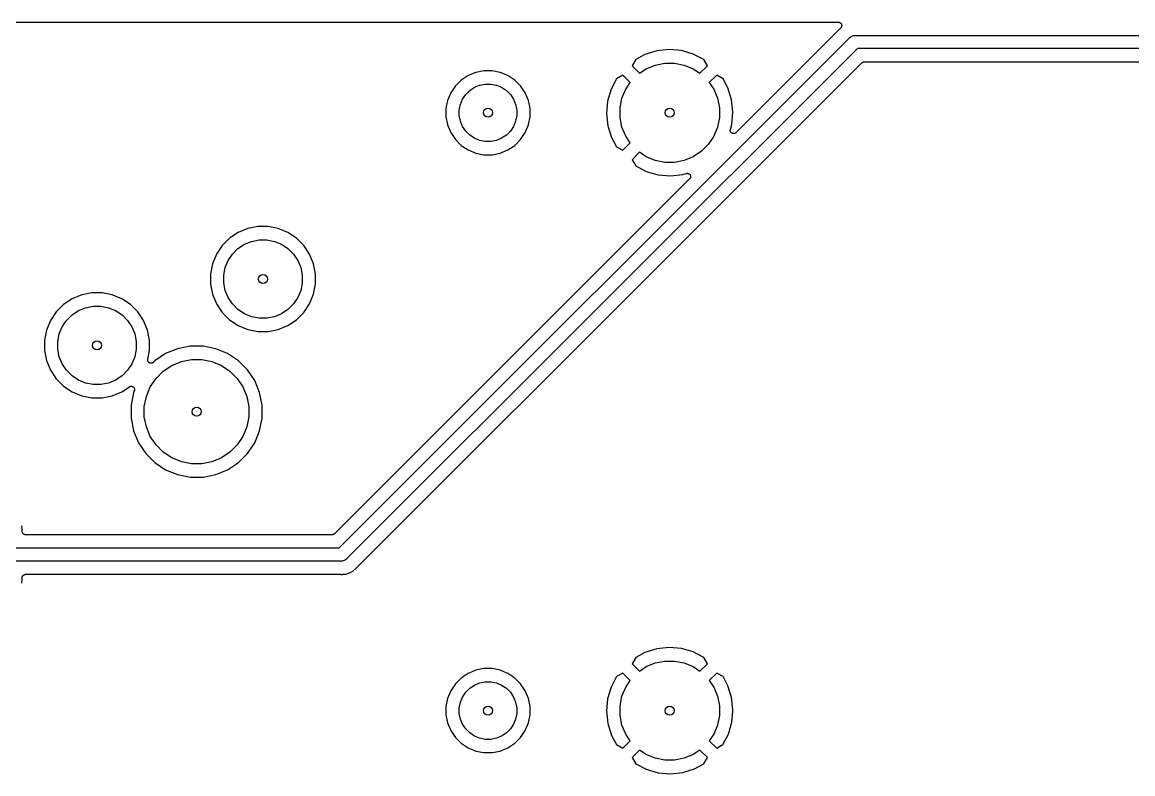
# Model space of a CAD drawing. Extents: x 1.5 to 15, y -8.3 to -3.1.
# Drawn here: x 5.263 to 6.936, y -4.233 to -3.1 of the extents above; entities that cross this region are included whole.
import ezdxf

# ---------------------------------------------------------------- set-up
doc = ezdxf.new("R2010")
doc.units = 0
doc.header["$MEASUREMENT"] = 0
doc.layers.add('BLACK', color=7, linetype='CONTINUOUS')

msp = doc.modelspace()

# ---------------------------------------------------------------- linework, layer by layer
at = {"layer": 'BLACK', "linetype": 'CONTINUOUS'}
for p, q in [((1.50728, -3.10002), (6.49236, -3.10002)), ((6.49463, -3.11003), (6.33808, -3.26658)), ((6.49236, -3.10002), (6.49243, -3.10002)), ((6.49243, -3.10002), (6.49267, -3.10005)), ((6.49267, -3.10005), (6.4929, -3.10005)), ((6.4929, -3.10005), (6.49315, -3.1001)), ((6.49315, -3.1001), (6.4934, -3.10013)), ((6.4934, -3.10013), (6.49363, -3.1002)), ((6.49363, -3.1002), (6.49386, -3.10025)), ((6.49386, -3.10025), (6.49409, -3.10035)), ((6.49409, -3.10035), (6.49433, -3.10042)), ((6.49433, -3.10042), (6.49454, -3.10054)), ((6.49454, -3.10054), (6.49476, -3.10063)), ((6.49476, -3.10987), (6.49463, -3.11003)), ((6.49476, -3.10063), (6.49497, -3.10077)), ((6.49492, -3.10972), (6.49476, -3.10987)), ((6.49496, -3.10967), (6.49492, -3.10972)), ((6.49581, -3.10863), (6.49496, -3.10967)), ((6.49497, -3.10077), (6.49519, -3.10089)), ((6.49519, -3.10089), (6.49537, -3.10105)), ((6.49537, -3.10105), (6.49556, -3.10118)), ((6.49556, -3.10118), (6.49574, -3.10136)), ((6.49574, -3.10136), (6.49593, -3.10152)), ((6.49589, -3.10857), (6.49581, -3.10863)), ((6.49605, -3.10837), (6.49589, -3.10857)), ((6.49593, -3.10152), (6.49608, -3.10171)), ((6.49622, -3.1082), (6.49605, -3.10837)), ((6.49608, -3.10171), (6.49625, -3.10187)), ((6.49636, -3.108), (6.49622, -3.1082)), ((6.49625, -3.10187), (6.49639, -3.10209)), ((6.49651, -3.10782), (6.49636, -3.108)), ((6.49639, -3.10209), (6.49655, -3.10228)), ((6.49663, -3.10759), (6.49651, -3.10782)), ((6.49655, -3.10228), (6.49666, -3.10249)), ((6.49677, -3.10738), (6.49663, -3.10759)), ((6.49666, -3.10249), (6.49679, -3.10269)), ((6.49686, -3.10717), (6.49677, -3.10738)), ((6.49679, -3.10269), (6.49688, -3.10292)), ((6.49697, -3.10696), (6.49686, -3.10717)), ((6.49688, -3.10292), (6.497, -3.10315)), ((6.49705, -3.10672), (6.49697, -3.10696)), ((6.497, -3.10315), (6.49707, -3.10337)), ((6.49714, -3.10648), (6.49705, -3.10672)), ((6.49707, -3.10337), (6.49715, -3.10359)), ((6.49719, -3.10625), (6.49714, -3.10648)), ((6.49715, -3.10359), (6.4972, -3.10384)), ((6.49726, -3.10603), (6.49719, -3.10625)), ((6.4972, -3.10384), (6.49727, -3.10408)), ((6.49729, -3.10577), (6.49726, -3.10603)), ((6.49727, -3.10408), (6.4973, -3.10432)), ((6.49734, -3.10553), (6.49729, -3.10577)), ((6.4973, -3.10432), (6.49734, -3.10455)), ((6.49734, -3.10455), (6.49734, -3.1048)), ((6.49734, -3.1048), (6.49736, -3.10505)), ((6.49736, -3.10505), (6.49734, -3.10529)), ((6.49734, -3.10529), (6.49734, -3.10553)), ((5.74023, -3.89272), (6.50964, -3.1233)), ((6.50964, -3.1233), (6.50995, -3.12293)), ((6.50995, -3.12293), (6.51145, -3.1217)), ((6.51145, -3.1217), (6.51316, -3.12078)), ((6.51316, -3.12078), (6.5134, -3.12071)), ((6.5134, -3.12071), (6.51501, -3.12022)), ((6.51501, -3.12022), (6.51694, -3.12003)), ((6.51694, -3.12003), (6.51743, -3.12008)), ((6.51743, -3.12008), (12.5717, -3.12008)), ((6.52102, -3.13976), (5.75161, -3.90918)), ((6.21875, -3.14329), (6.20091, -3.14891)), ((6.23731, -3.14126), (6.21875, -3.14329)), ((6.25591, -3.14289), (6.23731, -3.14126)), ((6.27384, -3.14812), (6.25591, -3.14289)), ((12.5681, -3.13976), (6.52102, -3.13976)), ((6.18712, -3.15628), (6.18169, -3.16575)), ((6.20091, -3.14891), (6.18712, -3.15628)), ((6.2165, -3.16459), (6.23095, -3.16171)), ((6.23095, -3.16171), (6.24569, -3.16171)), ((6.24569, -3.16171), (6.26014, -3.16459)), ((6.28954, -3.1563), (6.27384, -3.14812)), ((6.29495, -3.16575), (6.28954, -3.1563)), ((6.45502, -3.23404), (6.52784, -3.16123)), ((6.52784, -3.16123), (6.52785, -3.16122)), ((6.52785, -3.16122), (6.52789, -3.16118)), ((6.52785, -3.16122), (6.52785, -3.16122)), ((6.52785, -3.16122), (6.52785, -3.16122)), ((6.52789, -3.16118), (6.52825, -3.16089)), ((6.52825, -3.16089), (6.52861, -3.1606)), ((6.52861, -3.1606), (6.52863, -3.16059)), ((6.52863, -3.16059), (6.52865, -3.16057)), ((6.52865, -3.16057), (6.52906, -3.16036)), ((6.52906, -3.16036), (6.52947, -3.16014)), ((6.52947, -3.16014), (6.52949, -3.16013)), ((6.52949, -3.16013), (6.52952, -3.16012)), ((6.52952, -3.16012), (6.52996, -3.15999)), ((6.52996, -3.15999), (6.5304, -3.15986)), ((6.5304, -3.15986), (6.53043, -3.15986)), ((6.53043, -3.15986), (6.53045, -3.15985)), ((6.53045, -3.15985), (6.53091, -3.15981)), ((6.53091, -3.15981), (6.53137, -3.15976)), ((6.53137, -3.15976), (10.1083, -3.15976)), ((5.9461, -3.17564), (5.93458, -3.18041)), ((5.95833, -3.17321), (5.9461, -3.17564)), ((5.9708, -3.17321), (5.95833, -3.17321)), ((5.98303, -3.17564), (5.9708, -3.17321)), ((5.99455, -3.18041), (5.98303, -3.17564)), ((6.18169, -3.16575), (6.19287, -3.17692)), ((6.19287, -3.17692), (6.20289, -3.17023)), ((6.20289, -3.17023), (6.2165, -3.16459)), ((6.26014, -3.16459), (6.27375, -3.17023)), ((6.27375, -3.17023), (6.28377, -3.17692)), ((6.28377, -3.17692), (6.29495, -3.16575)), ((5.92421, -3.18734), (5.91539, -3.19616)), ((5.93458, -3.18041), (5.92421, -3.18734)), ((5.94405, -3.19814), (5.95193, -3.19487)), ((5.95193, -3.19487), (5.9603, -3.19321)), ((5.9603, -3.19321), (5.96883, -3.19321)), ((5.96883, -3.19321), (5.9772, -3.19487)), ((5.9772, -3.19487), (5.98508, -3.19814)), ((6.00492, -3.18734), (5.99455, -3.18041)), ((6.01374, -3.19616), (6.00492, -3.18734)), ((6.15811, -3.1853), (6.14993, -3.201)), ((6.16755, -3.17989), (6.15811, -3.1853)), ((6.17873, -3.19106), (6.16755, -3.17989)), ((6.17203, -3.20108), (6.17873, -3.19106)), ((6.30909, -3.17989), (6.29791, -3.19106)), ((6.29791, -3.19106), (6.30461, -3.20108)), ((6.31856, -3.18531), (6.30909, -3.17989)), ((6.32593, -3.1991), (6.31856, -3.18531)), ((5.90846, -3.20653), (5.90369, -3.21805)), ((5.91539, -3.19616), (5.90846, -3.20653)), ((5.92619, -3.216), (5.93093, -3.20891)), ((5.93093, -3.20891), (5.93696, -3.20288)), ((5.93696, -3.20288), (5.94405, -3.19814)), ((5.98508, -3.19814), (5.99217, -3.20288)), ((5.99217, -3.20288), (5.99821, -3.20891)), ((5.99821, -3.20891), (6.00295, -3.216)), ((6.02067, -3.20653), (6.01374, -3.19616)), ((6.02544, -3.21805), (6.02067, -3.20653)), ((6.14993, -3.201), (6.1447, -3.21892)), ((6.16639, -3.2147), (6.17203, -3.20108)), ((6.30461, -3.20108), (6.31025, -3.2147)), ((6.33155, -3.21694), (6.32593, -3.1991)), ((5.90369, -3.21805), (5.90126, -3.23028)), ((5.92126, -3.23225), (5.92292, -3.22388)), ((5.92292, -3.22388), (5.92619, -3.216)), ((6.00295, -3.216), (6.00621, -3.22388)), ((6.00621, -3.22388), (6.00787, -3.23225)), ((6.02787, -3.23028), (6.02544, -3.21805)), ((6.1447, -3.21892), (6.14306, -3.23753)), ((6.16352, -3.22915), (6.16639, -3.2147)), ((6.31025, -3.2147), (6.31312, -3.22915)), ((6.33358, -3.23551), (6.33155, -3.21694)), ((5.90126, -3.23028), (5.90126, -3.24275)), ((5.90126, -3.24275), (5.90369, -3.25498)), ((5.92126, -3.24078), (5.92126, -3.23225)), ((5.92292, -3.24915), (5.92126, -3.24078)), ((6.00787, -3.24078), (6.00621, -3.24915)), ((6.00787, -3.23225), (6.00787, -3.24078)), ((6.02544, -3.25498), (6.02787, -3.24275)), ((6.02787, -3.24275), (6.02787, -3.23028)), ((6.14306, -3.23753), (6.14509, -3.25609)), ((6.16352, -3.24388), (6.16352, -3.22915)), ((6.16639, -3.25833), (6.16352, -3.24388)), ((6.31312, -3.24388), (6.31025, -3.25833)), ((6.31312, -3.22915), (6.31312, -3.24388)), ((6.33194, -3.25411), (6.33358, -3.23551)), ((6.38615, -3.30292), (6.45502, -3.23404)), ((6.45502, -3.23404), (6.45502, -3.23404)), ((5.90369, -3.25498), (5.90846, -3.2665)), ((5.92619, -3.25703), (5.92292, -3.24915)), ((5.93093, -3.26412), (5.92619, -3.25703)), ((6.00295, -3.25703), (5.99821, -3.26412)), ((6.00621, -3.24915), (6.00295, -3.25703)), ((6.02067, -3.2665), (6.02544, -3.25498)), ((6.14509, -3.25609), (6.15071, -3.27393)), ((6.17203, -3.27195), (6.16639, -3.25833)), ((6.31025, -3.25833), (6.30461, -3.27195)), ((6.32962, -3.26233), (6.32964, -3.26206)), ((6.32964, -3.26206), (6.32971, -3.26185)), ((6.32971, -3.26185), (6.32974, -3.26164)), ((6.32974, -3.26164), (6.33194, -3.25411)), ((5.90846, -3.2665), (5.91539, -3.27687)), ((5.91539, -3.27687), (5.92421, -3.28569)), ((5.93696, -3.27015), (5.93093, -3.26412)), ((5.94405, -3.27489), (5.93696, -3.27015)), ((5.95193, -3.27816), (5.94405, -3.27489)), ((5.9603, -3.27982), (5.95193, -3.27816)), ((5.9772, -3.27816), (5.96883, -3.27982)), ((5.98508, -3.27489), (5.9772, -3.27816)), ((5.99217, -3.27015), (5.98508, -3.27489)), ((5.99821, -3.26412), (5.99217, -3.27015)), ((6.00492, -3.28569), (6.01374, -3.27687)), ((6.01374, -3.27687), (6.02067, -3.2665)), ((6.15071, -3.27393), (6.15808, -3.28772)), ((6.17873, -3.28197), (6.17203, -3.27195)), ((6.30461, -3.27195), (6.29642, -3.2842)), ((6.32954, -3.26303), (6.32957, -3.26282)), ((6.32957, -3.2633), (6.32954, -3.26303)), ((6.32956, -3.2626), (6.32962, -3.26233)), ((6.32957, -3.26282), (6.32956, -3.2626)), ((6.32957, -3.26358), (6.32957, -3.2633)), ((6.32962, -3.26379), (6.32957, -3.26358)), ((6.32964, -3.264), (6.32962, -3.26379)), ((6.32972, -3.26426), (6.32964, -3.264)), ((6.32977, -3.26453), (6.32972, -3.26426)), ((6.32985, -3.26473), (6.32977, -3.26453)), ((6.32992, -3.26493), (6.32985, -3.26473)), ((6.33004, -3.26518), (6.32992, -3.26493)), ((6.33015, -3.26543), (6.33004, -3.26518)), ((6.33027, -3.26561), (6.33015, -3.26543)), ((6.33037, -3.2658), (6.33027, -3.26561)), ((6.33054, -3.26601), (6.33037, -3.2658)), ((6.3307, -3.26624), (6.33054, -3.26601)), ((6.33085, -3.26639), (6.3307, -3.26624)), ((6.33098, -3.26656), (6.33085, -3.26639)), ((6.3312, -3.26673), (6.33098, -3.26656)), ((6.33139, -3.26693), (6.3312, -3.26673)), ((6.33157, -3.26704), (6.33139, -3.26693)), ((6.33173, -3.26718), (6.33157, -3.26704)), ((6.33198, -3.26731), (6.33173, -3.26718)), ((6.33221, -3.26746), (6.33198, -3.26731)), ((6.3324, -3.26755), (6.33221, -3.26746)), ((6.33259, -3.26765), (6.3324, -3.26755)), ((6.33285, -3.26773), (6.33259, -3.26765)), ((6.33311, -3.26783), (6.33285, -3.26773)), ((6.33332, -3.26788), (6.33311, -3.26783)), ((6.33352, -3.26794), (6.33332, -3.26788)), ((6.3338, -3.26797), (6.33352, -3.26794)), ((6.33407, -3.26802), (6.3338, -3.26797)), ((6.33428, -3.26802), (6.33407, -3.26802)), ((6.33449, -3.26804), (6.33428, -3.26802)), ((6.33477, -3.26802), (6.33449, -3.26804)), ((6.33504, -3.26802), (6.33477, -3.26802)), ((6.33525, -3.26798), (6.33504, -3.26802)), ((6.33546, -3.26796), (6.33525, -3.26798)), ((6.33573, -3.26788), (6.33546, -3.26796)), ((6.336, -3.26783), (6.33573, -3.26788)), ((6.3362, -3.26775), (6.336, -3.26783)), ((6.3364, -3.26769), (6.3362, -3.26775)), ((6.33665, -3.26756), (6.3364, -3.26769)), ((6.3369, -3.26745), (6.33665, -3.26756)), ((6.33708, -3.26734), (6.3369, -3.26745)), ((6.33727, -3.26724), (6.33708, -3.26734)), ((6.33748, -3.26707), (6.33727, -3.26724)), ((6.33771, -3.26691), (6.33748, -3.26707)), ((6.33786, -3.26676), (6.33771, -3.26691)), ((6.33803, -3.26663), (6.33786, -3.26676)), ((6.33808, -3.26658), (6.33803, -3.26663)), ((5.92421, -3.28569), (5.93458, -3.29262)), ((5.93458, -3.29262), (5.9461, -3.29739)), ((5.96883, -3.27982), (5.9603, -3.27982)), ((5.98303, -3.29739), (5.99455, -3.29262)), ((5.99455, -3.29262), (6.00492, -3.28569)), ((6.15808, -3.28772), (6.16755, -3.29314)), ((6.16755, -3.29314), (6.17873, -3.28197)), ((6.286, -3.29462), (6.27375, -3.30281)), ((6.29642, -3.2842), (6.286, -3.29462)), ((5.9461, -3.29739), (5.95833, -3.29982)), ((5.95833, -3.29982), (5.9708, -3.29982)), ((5.9708, -3.29982), (5.98303, -3.29739)), ((6.19287, -3.29611), (6.18169, -3.30728)), ((6.18169, -3.30728), (6.1871, -3.31673)), ((6.20289, -3.30281), (6.19287, -3.29611)), ((6.2165, -3.30844), (6.20289, -3.30281)), ((6.23095, -3.31132), (6.2165, -3.30844)), ((6.24569, -3.31132), (6.23095, -3.31132)), ((6.26014, -3.30844), (6.24569, -3.31132)), ((6.27375, -3.30281), (6.26014, -3.30844)), ((6.28203, -3.40703), (6.38615, -3.30292)), ((6.38615, -3.30292), (6.38615, -3.30292)), ((6.1871, -3.31673), (6.2028, -3.32491)), ((6.2028, -3.32491), (6.22073, -3.33014)), ((6.25789, -3.32974), (6.26326, -3.32805)), ((6.26326, -3.32805), (6.26333, -3.32803)), ((6.26333, -3.32803), (6.26359, -3.32798)), ((6.26359, -3.32798), (6.26385, -3.32791)), ((6.26385, -3.32791), (6.26407, -3.32789)), ((6.26407, -3.32789), (6.26429, -3.32785)), ((6.26429, -3.32785), (6.26455, -3.32785)), ((6.26455, -3.32785), (6.26482, -3.32782)), ((6.26482, -3.32782), (6.26504, -3.32785)), ((6.26504, -3.32785), (6.26526, -3.32785)), ((6.26526, -3.32785), (6.26552, -3.3279)), ((6.26552, -3.3279), (6.26579, -3.32793)), ((6.26579, -3.32793), (6.266, -3.328)), ((6.266, -3.328), (6.26622, -3.32804)), ((6.26622, -3.32804), (6.26647, -3.32814)), ((6.26647, -3.32814), (6.26672, -3.32822)), ((6.26672, -3.32822), (6.26692, -3.32833)), ((6.26692, -3.32833), (6.26712, -3.32841)), ((6.26712, -3.32841), (6.26734, -3.32856)), ((6.26734, -3.32856), (6.26758, -3.32869)), ((6.26758, -3.32869), (6.26775, -3.32883)), ((6.26775, -3.32883), (6.26793, -3.32895)), ((6.26793, -3.32895), (6.26812, -3.32914)), ((6.2683, -3.33636), (5.73341, -3.87125)), ((6.22073, -3.33014), (6.23933, -3.33177)), ((6.23933, -3.33177), (6.25789, -3.32974)), ((6.26812, -3.32914), (6.26833, -3.32931)), ((6.26847, -3.33615), (6.2683, -3.33636)), ((6.26833, -3.32931), (6.26847, -3.32949)), ((6.26847, -3.32949), (6.26863, -3.32964)), ((6.26866, -3.33596), (6.26847, -3.33615)), ((6.26863, -3.32964), (6.26877, -3.32986)), ((6.26878, -3.33578), (6.26866, -3.33596)), ((6.26877, -3.32986), (6.26894, -3.33007)), ((6.26892, -3.3356), (6.26878, -3.33578)), ((6.26905, -3.33537), (6.26892, -3.3356)), ((6.26894, -3.33007), (6.26904, -3.33027)), ((6.26904, -3.33027), (6.26917, -3.33045)), ((6.26919, -3.33515), (6.26905, -3.33537)), ((6.26917, -3.33045), (6.26927, -3.3307)), ((6.26928, -3.33494), (6.26919, -3.33515)), ((6.26927, -3.3307), (6.2694, -3.33093)), ((6.26938, -3.33474), (6.26928, -3.33494)), ((6.26946, -3.33449), (6.26938, -3.33474)), ((6.2694, -3.33093), (6.26946, -3.33115)), ((6.26946, -3.33115), (6.26955, -3.33135)), ((6.26956, -3.33424), (6.26946, -3.33449)), ((6.26955, -3.33135), (6.2696, -3.33161)), ((6.2696, -3.33403), (6.26956, -3.33424)), ((6.2696, -3.33161), (6.26967, -3.33187)), ((6.26967, -3.33381), (6.2696, -3.33403)), ((6.26967, -3.33187), (6.2697, -3.33209)), ((6.26969, -3.33355), (6.26967, -3.33381)), ((6.26974, -3.33329), (6.26969, -3.33355)), ((6.2697, -3.33209), (6.26974, -3.33231)), ((6.26974, -3.33231), (6.26974, -3.33258)), ((6.26974, -3.33258), (6.26977, -3.33284)), ((6.26977, -3.33284), (6.26974, -3.33306)), ((6.26974, -3.33306), (6.26974, -3.33329)), ((5.60253, -3.41119), (5.58814, -3.41715)), ((5.6178, -3.40815), (5.60253, -3.41119)), ((5.63338, -3.40815), (5.6178, -3.40815)), ((5.64865, -3.41119), (5.63338, -3.40815)), ((5.66304, -3.41715), (5.64865, -3.41119)), ((6.16091, -3.52816), (6.28203, -3.40703)), ((5.5752, -3.4258), (5.56418, -3.43681)), ((5.58814, -3.41715), (5.5752, -3.4258)), ((5.60836, -3.43042), (5.61977, -3.42815)), ((5.61977, -3.42815), (5.63141, -3.42815)), ((5.63141, -3.42815), (5.64282, -3.43042)), ((5.67599, -3.4258), (5.66304, -3.41715)), ((5.687, -3.43681), (5.67599, -3.4258)), ((5.56418, -3.43681), (5.55553, -3.44976)), ((5.57972, -3.44956), (5.58795, -3.44133)), ((5.58795, -3.44133), (5.59762, -3.43487)), ((5.59762, -3.43487), (5.60836, -3.43042)), ((5.64282, -3.43042), (5.65356, -3.43487)), ((5.65356, -3.43487), (5.66324, -3.44133)), ((5.66324, -3.44133), (5.67146, -3.44956)), ((5.69565, -3.44976), (5.687, -3.43681)), ((5.55553, -3.44976), (5.54957, -3.46415)), ((5.5688, -3.46998), (5.57326, -3.45923)), ((5.57326, -3.45923), (5.57972, -3.44956)), ((5.67146, -3.44956), (5.67792, -3.45923)), ((5.67792, -3.45923), (5.68238, -3.46998)), ((5.70161, -3.46415), (5.69565, -3.44976)), ((5.54957, -3.46415), (5.54654, -3.47942)), ((5.54654, -3.47942), (5.54654, -3.49499)), ((5.56654, -3.48139), (5.5688, -3.46998)), ((5.68238, -3.46998), (5.68465, -3.48139)), ((5.70465, -3.47942), (5.70161, -3.46415)), ((5.70465, -3.49499), (5.70465, -3.47942)), ((5.54654, -3.49499), (5.54957, -3.51026)), ((5.56654, -3.49302), (5.56654, -3.48139)), ((5.5688, -3.50443), (5.56654, -3.49302)), ((5.68465, -3.49302), (5.68238, -3.50443)), ((5.68465, -3.48139), (5.68465, -3.49302)), ((5.70161, -3.51026), (5.70465, -3.49499)), ((5.35253, -3.51119), (5.33814, -3.51715)), ((5.3678, -3.50815), (5.35253, -3.51119)), ((5.38338, -3.50815), (5.3678, -3.50815)), ((5.39865, -3.51119), (5.38338, -3.50815)), ((5.41304, -3.51715), (5.39865, -3.51119)), ((5.54957, -3.51026), (5.55553, -3.52465)), ((5.57326, -3.51518), (5.5688, -3.50443)), ((5.68238, -3.50443), (5.67792, -3.51518)), ((5.69565, -3.52465), (5.70161, -3.51026)), ((5.3252, -3.5258), (5.31418, -3.53681)), ((5.33814, -3.51715), (5.3252, -3.5258)), ((5.35836, -3.53042), (5.36977, -3.52815)), ((5.36977, -3.52815), (5.38141, -3.52815)), ((5.38141, -3.52815), (5.39282, -3.53042)), ((5.42599, -3.5258), (5.41304, -3.51715)), ((5.437, -3.53681), (5.42599, -3.5258)), ((5.55553, -3.52465), (5.56418, -3.5376)), ((5.57972, -3.52485), (5.57326, -3.51518)), ((5.58795, -3.53308), (5.57972, -3.52485)), ((5.67146, -3.52485), (5.66324, -3.53308)), ((5.67792, -3.51518), (5.67146, -3.52485)), ((5.687, -3.5376), (5.69565, -3.52465)), ((6.13095, -3.55812), (6.16091, -3.52816)), ((6.16091, -3.52816), (6.16091, -3.52816)), ((5.31418, -3.53681), (5.30553, -3.54976)), ((5.32972, -3.54956), (5.33795, -3.54133)), ((5.33795, -3.54133), (5.34762, -3.53487)), ((5.34762, -3.53487), (5.35836, -3.53042)), ((5.39282, -3.53042), (5.40356, -3.53487)), ((5.40356, -3.53487), (5.41324, -3.54133)), ((5.41324, -3.54133), (5.42146, -3.54956)), ((5.44565, -3.54976), (5.437, -3.53681)), ((5.56418, -3.5376), (5.5752, -3.54861)), ((5.59762, -3.53954), (5.58795, -3.53308)), ((5.60836, -3.54399), (5.59762, -3.53954)), ((5.61977, -3.54626), (5.60836, -3.54399)), ((5.63141, -3.54626), (5.61977, -3.54626)), ((5.64282, -3.54399), (5.63141, -3.54626)), ((5.65356, -3.53954), (5.64282, -3.54399)), ((5.66324, -3.53308), (5.65356, -3.53954)), ((5.67599, -3.54861), (5.687, -3.5376)), ((5.30553, -3.54976), (5.29957, -3.56415)), ((5.3188, -3.56998), (5.32326, -3.55923)), ((5.32326, -3.55923), (5.32972, -3.54956)), ((5.42146, -3.54956), (5.42792, -3.55923)), ((5.42792, -3.55923), (5.43238, -3.56998)), ((5.45161, -3.56415), (5.44565, -3.54976)), ((5.5752, -3.54861), (5.58814, -3.55726)), ((5.58814, -3.55726), (5.60253, -3.56322)), ((5.60253, -3.56322), (5.6178, -3.56626)), ((5.63338, -3.56626), (5.64865, -3.56322)), ((5.64865, -3.56322), (5.66304, -3.55726)), ((5.66304, -3.55726), (5.67599, -3.54861)), ((6.02091, -3.66816), (6.13095, -3.55812)), ((6.13095, -3.55812), (6.13095, -3.55812)), ((5.29957, -3.56415), (5.29654, -3.57942)), ((5.29654, -3.57942), (5.29654, -3.59499)), ((5.31654, -3.58139), (5.3188, -3.56998)), ((5.43238, -3.56998), (5.43465, -3.58139)), ((5.45465, -3.57942), (5.45161, -3.56415)), ((5.45465, -3.59499), (5.45465, -3.57942)), ((5.6178, -3.56626), (5.63338, -3.56626)), ((5.29654, -3.59499), (5.29957, -3.61026)), ((5.31654, -3.59302), (5.31654, -3.58139)), ((5.3188, -3.60443), (5.31654, -3.59302)), ((5.43465, -3.59302), (5.43238, -3.60443)), ((5.43465, -3.58139), (5.43465, -3.59302)), ((5.45202, -3.60818), (5.45465, -3.59499)), ((5.49679, -3.59226), (5.47882, -3.5997)), ((5.51587, -3.58846), (5.49679, -3.59226)), ((5.53532, -3.58846), (5.51587, -3.58846)), ((5.55439, -3.59226), (5.53532, -3.58846)), ((5.57236, -3.5997), (5.55439, -3.59226)), ((5.29957, -3.61026), (5.30553, -3.62465)), ((5.32326, -3.61518), (5.3188, -3.60443)), ((5.43238, -3.60443), (5.42792, -3.61518)), ((5.45193, -3.60914), (5.45197, -3.60866)), ((5.45193, -3.60915), (5.45193, -3.60914)), ((5.45197, -3.60963), (5.45193, -3.60915)), ((5.45193, -3.60915), (5.45193, -3.60915)), ((5.45197, -3.60866), (5.45202, -3.60818)), ((5.45202, -3.61011), (5.45197, -3.60963)), ((5.45202, -3.61012), (5.45202, -3.61011)), ((5.45202, -3.61013), (5.45202, -3.61012)), ((5.45216, -3.61059), (5.45202, -3.61013)), ((5.4523, -3.61105), (5.45216, -3.61059)), ((5.4523, -3.61106), (5.4523, -3.61105)), ((5.4523, -3.61105), (5.4523, -3.61105)), ((5.45253, -3.61149), (5.4523, -3.61106)), ((5.45275, -3.61191), (5.45253, -3.61149)), ((5.45276, -3.61192), (5.45275, -3.61191)), ((5.45306, -3.61229), (5.45276, -3.61192)), ((5.45276, -3.61192), (5.45276, -3.61192)), ((5.45337, -3.61267), (5.45306, -3.61229)), ((5.45337, -3.61268), (5.45337, -3.61267)), ((5.45337, -3.61267), (5.45337, -3.61267)), ((5.45374, -3.61298), (5.45337, -3.61268)), ((5.45411, -3.61329), (5.45374, -3.61298)), ((5.45412, -3.6133), (5.45411, -3.61329)), ((5.45413, -3.6133), (5.45412, -3.6133)), ((5.45455, -3.61353), (5.45413, -3.6133)), ((5.45965, -3.61335), (5.45923, -3.61357)), ((5.45966, -3.61335), (5.45965, -3.61335)), ((5.45965, -3.61335), (5.45965, -3.61335)), ((5.46003, -3.61304), (5.45966, -3.61335)), ((5.46041, -3.61274), (5.46003, -3.61304)), ((5.46042, -3.61273), (5.46041, -3.61274)), ((5.46046, -3.61269), (5.46042, -3.61273)), ((5.46042, -3.61273), (5.46042, -3.61273)), ((5.46042, -3.61273), (5.46042, -3.61273)), ((5.46265, -3.61051), (5.46046, -3.61269)), ((5.47882, -3.5997), (5.46265, -3.61051)), ((5.48829, -3.61743), (5.50262, -3.61149)), ((5.50262, -3.61149), (5.51784, -3.60846)), ((5.51784, -3.60846), (5.53335, -3.60846)), ((5.53335, -3.60846), (5.54856, -3.61149)), ((5.54856, -3.61149), (5.56289, -3.61743)), ((5.58853, -3.61051), (5.57236, -3.5997)), ((5.60229, -3.62426), (5.58853, -3.61051)), ((5.30553, -3.62465), (5.31418, -3.6376)), ((5.32972, -3.62485), (5.32326, -3.61518)), ((5.33795, -3.63308), (5.32972, -3.62485)), ((5.42146, -3.62485), (5.41324, -3.63308)), ((5.42792, -3.61518), (5.42146, -3.62485)), ((5.45497, -3.61376), (5.45455, -3.61353)), ((5.45498, -3.61376), (5.45497, -3.61376)), ((5.45498, -3.61377), (5.45498, -3.61376)), ((5.45545, -3.61391), (5.45498, -3.61377)), ((5.4559, -3.61405), (5.45545, -3.61391)), ((5.45591, -3.61405), (5.4559, -3.61405)), ((5.45592, -3.61406), (5.45591, -3.61405)), ((5.4564, -3.61411), (5.45592, -3.61406)), ((5.45687, -3.61416), (5.4564, -3.61411)), ((5.45688, -3.61416), (5.45687, -3.61416)), ((5.45689, -3.61416), (5.45688, -3.61416)), ((5.45736, -3.61412), (5.45689, -3.61416)), ((5.45785, -3.61407), (5.45736, -3.61412)), ((5.45786, -3.61407), (5.45785, -3.61407)), ((5.45785, -3.61407), (5.45785, -3.61407)), ((5.45832, -3.61394), (5.45786, -3.61407)), ((5.45878, -3.6138), (5.45832, -3.61394)), ((5.45879, -3.6138), (5.45878, -3.6138)), ((5.45923, -3.61357), (5.45879, -3.6138)), ((5.45879, -3.6138), (5.45879, -3.6138)), ((5.46443, -3.63701), (5.4754, -3.62604)), ((5.4754, -3.62604), (5.48829, -3.61743)), ((5.56289, -3.61743), (5.57578, -3.62604)), ((5.57578, -3.62604), (5.58675, -3.63701)), ((5.61309, -3.64043), (5.60229, -3.62426)), ((5.31418, -3.6376), (5.3252, -3.64861)), ((5.34762, -3.63954), (5.33795, -3.63308)), ((5.35836, -3.64399), (5.34762, -3.63954)), ((5.36977, -3.64626), (5.35836, -3.64399)), ((5.38141, -3.64626), (5.36977, -3.64626)), ((5.39282, -3.64399), (5.38141, -3.64626)), ((5.40356, -3.63954), (5.39282, -3.64399)), ((5.41324, -3.63308), (5.40356, -3.63954)), ((5.45581, -3.64991), (5.46443, -3.63701)), ((5.58675, -3.63701), (5.59537, -3.64991)), ((5.62054, -3.6584), (5.61309, -3.64043)), ((5.3252, -3.64861), (5.33814, -3.65726)), ((5.33814, -3.65726), (5.35253, -3.66322)), ((5.35253, -3.66322), (5.3678, -3.66626)), ((5.38338, -3.66626), (5.39865, -3.66322)), ((5.39865, -3.66322), (5.41304, -3.65726)), ((5.41304, -3.65726), (5.42433, -3.64972)), ((5.42433, -3.64972), (5.42438, -3.64968)), ((5.42438, -3.64968), (5.42438, -3.64968)), ((5.42438, -3.64968), (5.42438, -3.64968)), ((5.42438, -3.64968), (5.42439, -3.64968)), ((5.42439, -3.64968), (5.42482, -3.64945)), ((5.42482, -3.64945), (5.42524, -3.64923)), ((5.42524, -3.64923), (5.42525, -3.64923)), ((5.42525, -3.64923), (5.42526, -3.64923)), ((5.42526, -3.64923), (5.42572, -3.6491)), ((5.42572, -3.6491), (5.42618, -3.64896)), ((5.42618, -3.64896), (5.42619, -3.64896)), ((5.42619, -3.64896), (5.42667, -3.64892)), ((5.42619, -3.64896), (5.42619, -3.64896)), ((5.42667, -3.64892), (5.42715, -3.64887)), ((5.43064, -3.6584), (5.42685, -3.67748)), ((5.42715, -3.64887), (5.42716, -3.64887)), ((5.42716, -3.64887), (5.42717, -3.64887)), ((5.42717, -3.64887), (5.42766, -3.64893)), ((5.42766, -3.64893), (5.42812, -3.64898)), ((5.42812, -3.64898), (5.42813, -3.64898)), ((5.42813, -3.64898), (5.42814, -3.64898)), ((5.42814, -3.64898), (5.42861, -3.64913)), ((5.42861, -3.64913), (5.42905, -3.64927)), ((5.42905, -3.64927), (5.42906, -3.64927)), ((5.42906, -3.64927), (5.42907, -3.64927)), ((5.42907, -3.64927), (5.4295, -3.64951)), ((5.4295, -3.64951), (5.42991, -3.64973)), ((5.42991, -3.64973), (5.42992, -3.64974)), ((5.42992, -3.64974), (5.42992, -3.64974)), ((5.42992, -3.64974), (5.4303, -3.65005)), ((5.4303, -3.65005), (5.43066, -3.65036)), ((5.43173, -3.65579), (5.43064, -3.6584)), ((5.43066, -3.65036), (5.43067, -3.65036)), ((5.43067, -3.65036), (5.43067, -3.65037)), ((5.43067, -3.65037), (5.43098, -3.65074)), ((5.43098, -3.65074), (5.43128, -3.65111)), ((5.43128, -3.65111), (5.43128, -3.65112)), ((5.43128, -3.65112), (5.43129, -3.65112)), ((5.43129, -3.65112), (5.43152, -3.65156)), ((5.43152, -3.65156), (5.43174, -3.65198)), ((5.43187, -3.65533), (5.43173, -3.65579)), ((5.43174, -3.65198), (5.43174, -3.65198)), ((5.43174, -3.65198), (5.43174, -3.65199)), ((5.43174, -3.65199), (5.43188, -3.65246)), ((5.43201, -3.65487), (5.43187, -3.65533)), ((5.43188, -3.65246), (5.43202, -3.65291)), ((5.43206, -3.65438), (5.43201, -3.65485)), ((5.43201, -3.65485), (5.43201, -3.65486)), ((5.43201, -3.65486), (5.43201, -3.65487)), ((5.43202, -3.65291), (5.43202, -3.65292)), ((5.43202, -3.65292), (5.43202, -3.65292)), ((5.43202, -3.65292), (5.43206, -3.65342)), ((5.43206, -3.65342), (5.43211, -3.65388)), ((5.43211, -3.65389), (5.43206, -3.65438)), ((5.43211, -3.65388), (5.43211, -3.65389)), ((5.43211, -3.65389), (5.43211, -3.65389)), ((5.44988, -3.66424), (5.45581, -3.64991)), ((5.59537, -3.64991), (5.6013, -3.66424)), ((5.62433, -3.67748), (5.62054, -3.6584)), ((5.3678, -3.66626), (5.38338, -3.66626)), ((5.42685, -3.67748), (5.42685, -3.69693)), ((5.44685, -3.67945), (5.44988, -3.66424)), ((5.44685, -3.69496), (5.44685, -3.67945)), ((5.6013, -3.66424), (5.60433, -3.67945)), ((5.60433, -3.67945), (5.60433, -3.69496)), ((5.62433, -3.69693), (5.62433, -3.67748)), ((5.99095, -3.69812), (6.02091, -3.66816)), ((6.02091, -3.66816), (6.02091, -3.66816)), ((5.42685, -3.69693), (5.43064, -3.71601)), ((5.44988, -3.71017), (5.44685, -3.69496)), ((5.60433, -3.69496), (5.6013, -3.71017)), ((5.62054, -3.71601), (5.62433, -3.69693)), ((5.45581, -3.7245), (5.44988, -3.71017)), ((5.6013, -3.71017), (5.59537, -3.7245)), ((5.76662, -3.92245), (5.99095, -3.69812)), ((5.99095, -3.69812), (5.99095, -3.69812)), ((5.43064, -3.71601), (5.43809, -3.73398)), ((5.46443, -3.7374), (5.45581, -3.7245)), ((5.59537, -3.7245), (5.58675, -3.7374)), ((5.61309, -3.73398), (5.62054, -3.71601)), ((5.43809, -3.73398), (5.44889, -3.75015)), ((5.4754, -3.74837), (5.46443, -3.7374)), ((5.58675, -3.7374), (5.57578, -3.74837)), ((5.60229, -3.75015), (5.61309, -3.73398)), ((5.44889, -3.75015), (5.46265, -3.7639)), ((5.46265, -3.7639), (5.47882, -3.77471)), ((5.48829, -3.75698), (5.4754, -3.74837)), ((5.50262, -3.76292), (5.48829, -3.75698)), ((5.51784, -3.76594), (5.50262, -3.76292)), ((5.54856, -3.76292), (5.53335, -3.76594)), ((5.56289, -3.75698), (5.54856, -3.76292)), ((5.57578, -3.74837), (5.56289, -3.75698)), ((5.57236, -3.77471), (5.58853, -3.7639)), ((5.58853, -3.7639), (5.60229, -3.75015)), ((5.47882, -3.77471), (5.49679, -3.78215)), ((5.53335, -3.76594), (5.51784, -3.76594)), ((5.55439, -3.78215), (5.57236, -3.77471)), ((5.49679, -3.78215), (5.51587, -3.78594)), ((5.51587, -3.78594), (5.53532, -3.78594)), ((5.53532, -3.78594), (5.55439, -3.78215)), ((5.26296, -3.86343), (5.26255, -3.85927)), ((5.26296, -3.86772), (5.26296, -3.86343)), ((5.263, -3.86819), (5.26296, -3.86772)), ((5.26304, -3.86865), (5.263, -3.86819)), ((5.26305, -3.86867), (5.26304, -3.86865)), ((5.26305, -3.86869), (5.26305, -3.86867)), ((5.26319, -3.86914), (5.26305, -3.86869)), ((5.26332, -3.86959), (5.26319, -3.86914)), ((5.26333, -3.86961), (5.26332, -3.86959)), ((5.26333, -3.86962), (5.26333, -3.86961)), ((5.26355, -3.87004), (5.26333, -3.86962)), ((5.26377, -3.87045), (5.26355, -3.87004)), ((5.26378, -3.87047), (5.26377, -3.87045)), ((5.26379, -3.87048), (5.26378, -3.87047)), ((5.26409, -3.87085), (5.26379, -3.87048)), ((5.26438, -3.87121), (5.26409, -3.87085)), ((5.2644, -3.87123), (5.26438, -3.87121)), ((5.26441, -3.87124), (5.2644, -3.87123)), ((5.26477, -3.87154), (5.26441, -3.87124)), ((5.26513, -3.87184), (5.26477, -3.87154)), ((5.26515, -3.87185), (5.26513, -3.87184)), ((5.26516, -3.87186), (5.26515, -3.87185)), ((5.26557, -3.87209), (5.26516, -3.87186)), ((5.26599, -3.87231), (5.26557, -3.87209)), ((5.266, -3.87232), (5.26599, -3.87231)), ((5.26602, -3.87233), (5.266, -3.87232)), ((5.26647, -3.87246), (5.26602, -3.87233)), ((5.26692, -3.87261), (5.26647, -3.87246)), ((5.26693, -3.87261), (5.26692, -3.87261)), ((5.26695, -3.87261), (5.26693, -3.87261)), ((5.26742, -3.87266), (5.26695, -3.87261)), ((5.26789, -3.87272), (5.26742, -3.87266)), ((5.26792, -3.87272), (5.26789, -3.87272)), ((5.26796, -3.87272), (5.26792, -3.87272)), ((5.26792, -3.87272), (5.26792, -3.87272)), ((5.26792, -3.87272), (5.26792, -3.87272)), ((5.72987, -3.87272), (5.26796, -3.87272)), ((5.73033, -3.87267), (5.72987, -3.87272)), ((5.73079, -3.87263), (5.73033, -3.87267)), ((5.73082, -3.87262), (5.73079, -3.87263)), ((5.73084, -3.87262), (5.73082, -3.87262)), ((5.73128, -3.87249), (5.73084, -3.87262)), ((5.73173, -3.87236), (5.73128, -3.87249)), ((5.73175, -3.87235), (5.73173, -3.87236)), ((5.73178, -3.87234), (5.73175, -3.87235)), ((5.73219, -3.87212), (5.73178, -3.87234)), ((5.7326, -3.87191), (5.73219, -3.87212)), ((5.73262, -3.87189), (5.7326, -3.87191)), ((5.73264, -3.87188), (5.73262, -3.87189)), ((5.733, -3.87159), (5.73264, -3.87188)), ((5.73336, -3.8713), (5.733, -3.87159)), ((5.73339, -3.87126), (5.73336, -3.8713)), ((5.7334, -3.87126), (5.73339, -3.87126)), ((5.73341, -3.87125), (5.7334, -3.87126)), ((5.7334, -3.87126), (5.7334, -3.87126)), ((5.24283, -3.89272), (5.74023, -3.89272)), ((5.74382, -3.9124), (5.24283, -3.9124)), ((5.7443, -3.91245), (5.74382, -3.9124)), ((5.7452, -3.91236), (5.7443, -3.91245)), ((5.74623, -3.91226), (5.7452, -3.91236)), ((5.74809, -3.9117), (5.74623, -3.91226)), ((5.7498, -3.91078), (5.74809, -3.9117)), ((5.7513, -3.90955), (5.7498, -3.91078)), ((5.75161, -3.90918), (5.7513, -3.90955)), ((5.75015, -3.93197), (5.75578, -3.93026)), ((5.75578, -3.93026), (5.76096, -3.92749)), ((5.76096, -3.92749), (5.76551, -3.92376)), ((5.76551, -3.92376), (5.76629, -3.92281)), ((5.76629, -3.92281), (5.76633, -3.92276)), ((5.76633, -3.92276), (5.76648, -3.92261)), ((5.76648, -3.92261), (5.76662, -3.92245)), ((5.26255, -3.94585), (5.26296, -3.94168)), ((5.26296, -3.93733), (5.26301, -3.93686)), ((5.26296, -3.93737), (5.26296, -3.93733)), ((5.26296, -3.9374), (5.26296, -3.93737)), ((5.26296, -3.93737), (5.26296, -3.93737)), ((5.26296, -3.93737), (5.26296, -3.93737)), ((5.26296, -3.94168), (5.26296, -3.9374)), ((5.26301, -3.93686), (5.26306, -3.9364)), ((5.26306, -3.93636), (5.26321, -3.93591)), ((5.26306, -3.93638), (5.26306, -3.93636)), ((5.26306, -3.9364), (5.26306, -3.93638)), ((5.26321, -3.93591), (5.26335, -3.93546)), ((5.26335, -3.93545), (5.26336, -3.93543)), ((5.26335, -3.93546), (5.26335, -3.93545)), ((5.26336, -3.93543), (5.26359, -3.93502)), ((5.26359, -3.93502), (5.26381, -3.93461)), ((5.26381, -3.93461), (5.26382, -3.93459)), ((5.26382, -3.93459), (5.26383, -3.93458)), ((5.26383, -3.93458), (5.26413, -3.93422)), ((5.26413, -3.93422), (5.26443, -3.93385)), ((5.26443, -3.93385), (5.26445, -3.93384)), ((5.26445, -3.93384), (5.26446, -3.93383)), ((5.26446, -3.93383), (5.26482, -3.93353)), ((5.26482, -3.93353), (5.26519, -3.93324)), ((5.26519, -3.93324), (5.2652, -3.93323)), ((5.2652, -3.93323), (5.26522, -3.93322)), ((5.26522, -3.93322), (5.26563, -3.933)), ((5.26563, -3.933), (5.26605, -3.93278)), ((5.26605, -3.93278), (5.26607, -3.93277)), ((5.26607, -3.93277), (5.26608, -3.93277)), ((5.26608, -3.93277), (5.26653, -3.93263)), ((5.26653, -3.93263), (5.26698, -3.9325)), ((5.26698, -3.9325), (5.267, -3.9325)), ((5.267, -3.9325), (5.26702, -3.93249)), ((5.26702, -3.93249), (5.26749, -3.93245)), ((5.26749, -3.93245), (5.26796, -3.9324)), ((5.26796, -3.9324), (5.74259, -3.9324)), ((5.74259, -3.9324), (5.74266, -3.9324)), ((5.74266, -3.9324), (5.74287, -3.93243)), ((5.74287, -3.93243), (5.74308, -3.93243)), ((5.74308, -3.93243), (5.7443, -3.93255)), ((5.7443, -3.93255), (5.74553, -3.93243)), ((5.74553, -3.93243), (5.74554, -3.93242)), ((5.74554, -3.93242), (5.75015, -3.93197)), ((6.21875, -4.04466), (6.20091, -4.05028)), ((6.23731, -4.04264), (6.21875, -4.04466)), ((6.25591, -4.04427), (6.23731, -4.04264)), ((6.27384, -4.0495), (6.25591, -4.04427)), ((6.18712, -4.05765), (6.18169, -4.06713)), ((6.20091, -4.05028), (6.18712, -4.05765)), ((6.2165, -4.06597), (6.23095, -4.06309)), ((6.23095, -4.06309), (6.24569, -4.06309)), ((6.24569, -4.06309), (6.26014, -4.06597)), ((6.28954, -4.05768), (6.27384, -4.0495)), ((6.29495, -4.06713), (6.28954, -4.05768)), ((5.93458, -4.08179), (5.92421, -4.08872)), ((5.9461, -4.07702), (5.93458, -4.08179)), ((5.95833, -4.07459), (5.9461, -4.07702)), ((5.9708, -4.07459), (5.95833, -4.07459)), ((5.98303, -4.07702), (5.9708, -4.07459)), ((5.99455, -4.08179), (5.98303, -4.07702)), ((6.00492, -4.08872), (5.99455, -4.08179)), ((6.16755, -4.08127), (6.15811, -4.08668)), ((6.17873, -4.09244), (6.16755, -4.08127)), ((6.18169, -4.06713), (6.19287, -4.0783)), ((6.19287, -4.0783), (6.20289, -4.0716)), ((6.20289, -4.0716), (6.2165, -4.06597)), ((6.26014, -4.06597), (6.27375, -4.0716)), ((6.27375, -4.0716), (6.28377, -4.0783)), ((6.28377, -4.0783), (6.29495, -4.06713)), ((6.30909, -4.08127), (6.29791, -4.09244)), ((6.31856, -4.08669), (6.30909, -4.08127)), ((5.91539, -4.09754), (5.90846, -4.10791)), ((5.92421, -4.08872), (5.91539, -4.09754)), ((5.94405, -4.09952), (5.95193, -4.09625)), ((5.95193, -4.09625), (5.9603, -4.09459)), ((5.9603, -4.09459), (5.96883, -4.09459)), ((5.96883, -4.09459), (5.9772, -4.09625)), ((5.9772, -4.09625), (5.98508, -4.09952)), ((6.01374, -4.09754), (6.00492, -4.08872)), ((6.02067, -4.10791), (6.01374, -4.09754)), ((6.15811, -4.08668), (6.14993, -4.10237)), ((6.17203, -4.10246), (6.17873, -4.09244)), ((6.29791, -4.09244), (6.30461, -4.10246)), ((6.32593, -4.10048), (6.31856, -4.08669)), ((5.90846, -4.10791), (5.90369, -4.11943)), ((5.92619, -4.11738), (5.93093, -4.11029)), ((5.93093, -4.11029), (5.93696, -4.10425)), ((5.93696, -4.10425), (5.94405, -4.09952)), ((5.98508, -4.09952), (5.99217, -4.10425)), ((5.99217, -4.10425), (5.99821, -4.11029)), ((5.99821, -4.11029), (6.00295, -4.11738)), ((6.02544, -4.11943), (6.02067, -4.10791)), ((6.14993, -4.10237), (6.1447, -4.1203)), ((6.16639, -4.11607), (6.17203, -4.10246)), ((6.30461, -4.10246), (6.31025, -4.11607)), ((6.33155, -4.11832), (6.32593, -4.10048)), ((5.90369, -4.11943), (5.90126, -4.13166)), ((5.90126, -4.13166), (5.90126, -4.14413)), ((5.92126, -4.13363), (5.92292, -4.12526)), ((5.92292, -4.12526), (5.92619, -4.11738)), ((6.00295, -4.11738), (6.00621, -4.12526)), ((6.00621, -4.12526), (6.00787, -4.13363)), ((6.02787, -4.13166), (6.02544, -4.11943)), ((6.02787, -4.14413), (6.02787, -4.13166)), ((6.1447, -4.1203), (6.14306, -4.1389)), ((6.16352, -4.13053), (6.16639, -4.11607)), ((6.16352, -4.14526), (6.16352, -4.13053)), ((6.31025, -4.11607), (6.31312, -4.13053)), ((6.31312, -4.13053), (6.31312, -4.14526)), ((6.33358, -4.13688), (6.33155, -4.11832)), ((5.90126, -4.14413), (5.90369, -4.15636)), ((5.92126, -4.14216), (5.92126, -4.13363)), ((5.92292, -4.15053), (5.92126, -4.14216)), ((6.00787, -4.14216), (6.00621, -4.15053)), ((6.00787, -4.13363), (6.00787, -4.14216)), ((6.02544, -4.15636), (6.02787, -4.14413)), ((6.14306, -4.1389), (6.14509, -4.15747)), ((6.16639, -4.15971), (6.16352, -4.14526)), ((6.31312, -4.14526), (6.31025, -4.15971)), ((6.33194, -4.15549), (6.33343, -4.13852)), ((6.33343, -4.13852), (6.33358, -4.13688)), ((6.33343, -4.13852), (6.33343, -4.13852)), ((5.90369, -4.15636), (5.90846, -4.16788)), ((5.92619, -4.15841), (5.92292, -4.15053)), ((5.93093, -4.1655), (5.92619, -4.15841)), ((5.93696, -4.17153), (5.93093, -4.1655)), ((5.99821, -4.1655), (5.99217, -4.17153)), ((6.00295, -4.15841), (5.99821, -4.1655)), ((6.00621, -4.15053), (6.00295, -4.15841)), ((6.02067, -4.16788), (6.02544, -4.15636)), ((6.14509, -4.15747), (6.15071, -4.17531)), ((6.17203, -4.17333), (6.16639, -4.15971)), ((6.31025, -4.15971), (6.30461, -4.17333)), ((6.32671, -4.17341), (6.33194, -4.15549)), ((5.90846, -4.16788), (5.91539, -4.17825)), ((5.91539, -4.17825), (5.92421, -4.18707)), ((5.94405, -4.17627), (5.93696, -4.17153)), ((5.95193, -4.17954), (5.94405, -4.17627)), ((5.9603, -4.1812), (5.95193, -4.17954)), ((5.96883, -4.1812), (5.9603, -4.1812)), ((5.9772, -4.17954), (5.96883, -4.1812)), ((5.98508, -4.17627), (5.9772, -4.17954)), ((5.99217, -4.17153), (5.98508, -4.17627)), ((6.00492, -4.18707), (6.01374, -4.17825)), ((6.01374, -4.17825), (6.02067, -4.16788)), ((6.15071, -4.17531), (6.15808, -4.1891)), ((6.17873, -4.18335), (6.17203, -4.17333)), ((6.30461, -4.17333), (6.29791, -4.18335)), ((6.31853, -4.18911), (6.32671, -4.17341)), ((5.92421, -4.18707), (5.93458, -4.194)), ((5.93458, -4.194), (5.9461, -4.19877)), ((5.9461, -4.19877), (5.95833, -4.2012)), ((5.9708, -4.2012), (5.98303, -4.19877)), ((5.98303, -4.19877), (5.99455, -4.194)), ((5.99455, -4.194), (6.00492, -4.18707)), ((6.15808, -4.1891), (6.16755, -4.19452)), ((6.16755, -4.19452), (6.17873, -4.18335)), ((6.19287, -4.19749), (6.18169, -4.20866)), ((6.20289, -4.20418), (6.19287, -4.19749)), ((6.28377, -4.19749), (6.27375, -4.20418)), ((6.29495, -4.20866), (6.28377, -4.19749)), ((6.29791, -4.18335), (6.30909, -4.19452)), ((6.30909, -4.19452), (6.31853, -4.18911)), ((5.95833, -4.2012), (5.9708, -4.2012)), ((6.18169, -4.20866), (6.1871, -4.21811)), ((6.2165, -4.20982), (6.20289, -4.20418)), ((6.23095, -4.2127), (6.2165, -4.20982)), ((6.24569, -4.2127), (6.23095, -4.2127)), ((6.26014, -4.20982), (6.24569, -4.2127)), ((6.27375, -4.20418), (6.26014, -4.20982)), ((6.28952, -4.21813), (6.29495, -4.20866)), ((6.1871, -4.21811), (6.2028, -4.22629)), ((6.2028, -4.22629), (6.22073, -4.23152)), ((6.22073, -4.23152), (6.23933, -4.23315)), ((6.23933, -4.23315), (6.25789, -4.23112)), ((6.25789, -4.23112), (6.27573, -4.2255)), ((6.27573, -4.2255), (6.28952, -4.21813))]:
    msp.add_line(p, q, dxfattribs=at)
at = {"layer": 'BLACK'}
for centre in [(5.96457, -3.23652), (6.23832, -3.23652), (5.62559, -3.4872), (5.37559, -3.5872), (5.52559, -3.6872), (5.96457, -4.13789), (6.23832, -4.13789)]:
    msp.add_circle(centre, 0.00689, dxfattribs=at)

doc.saveas('drawing.dxf')
